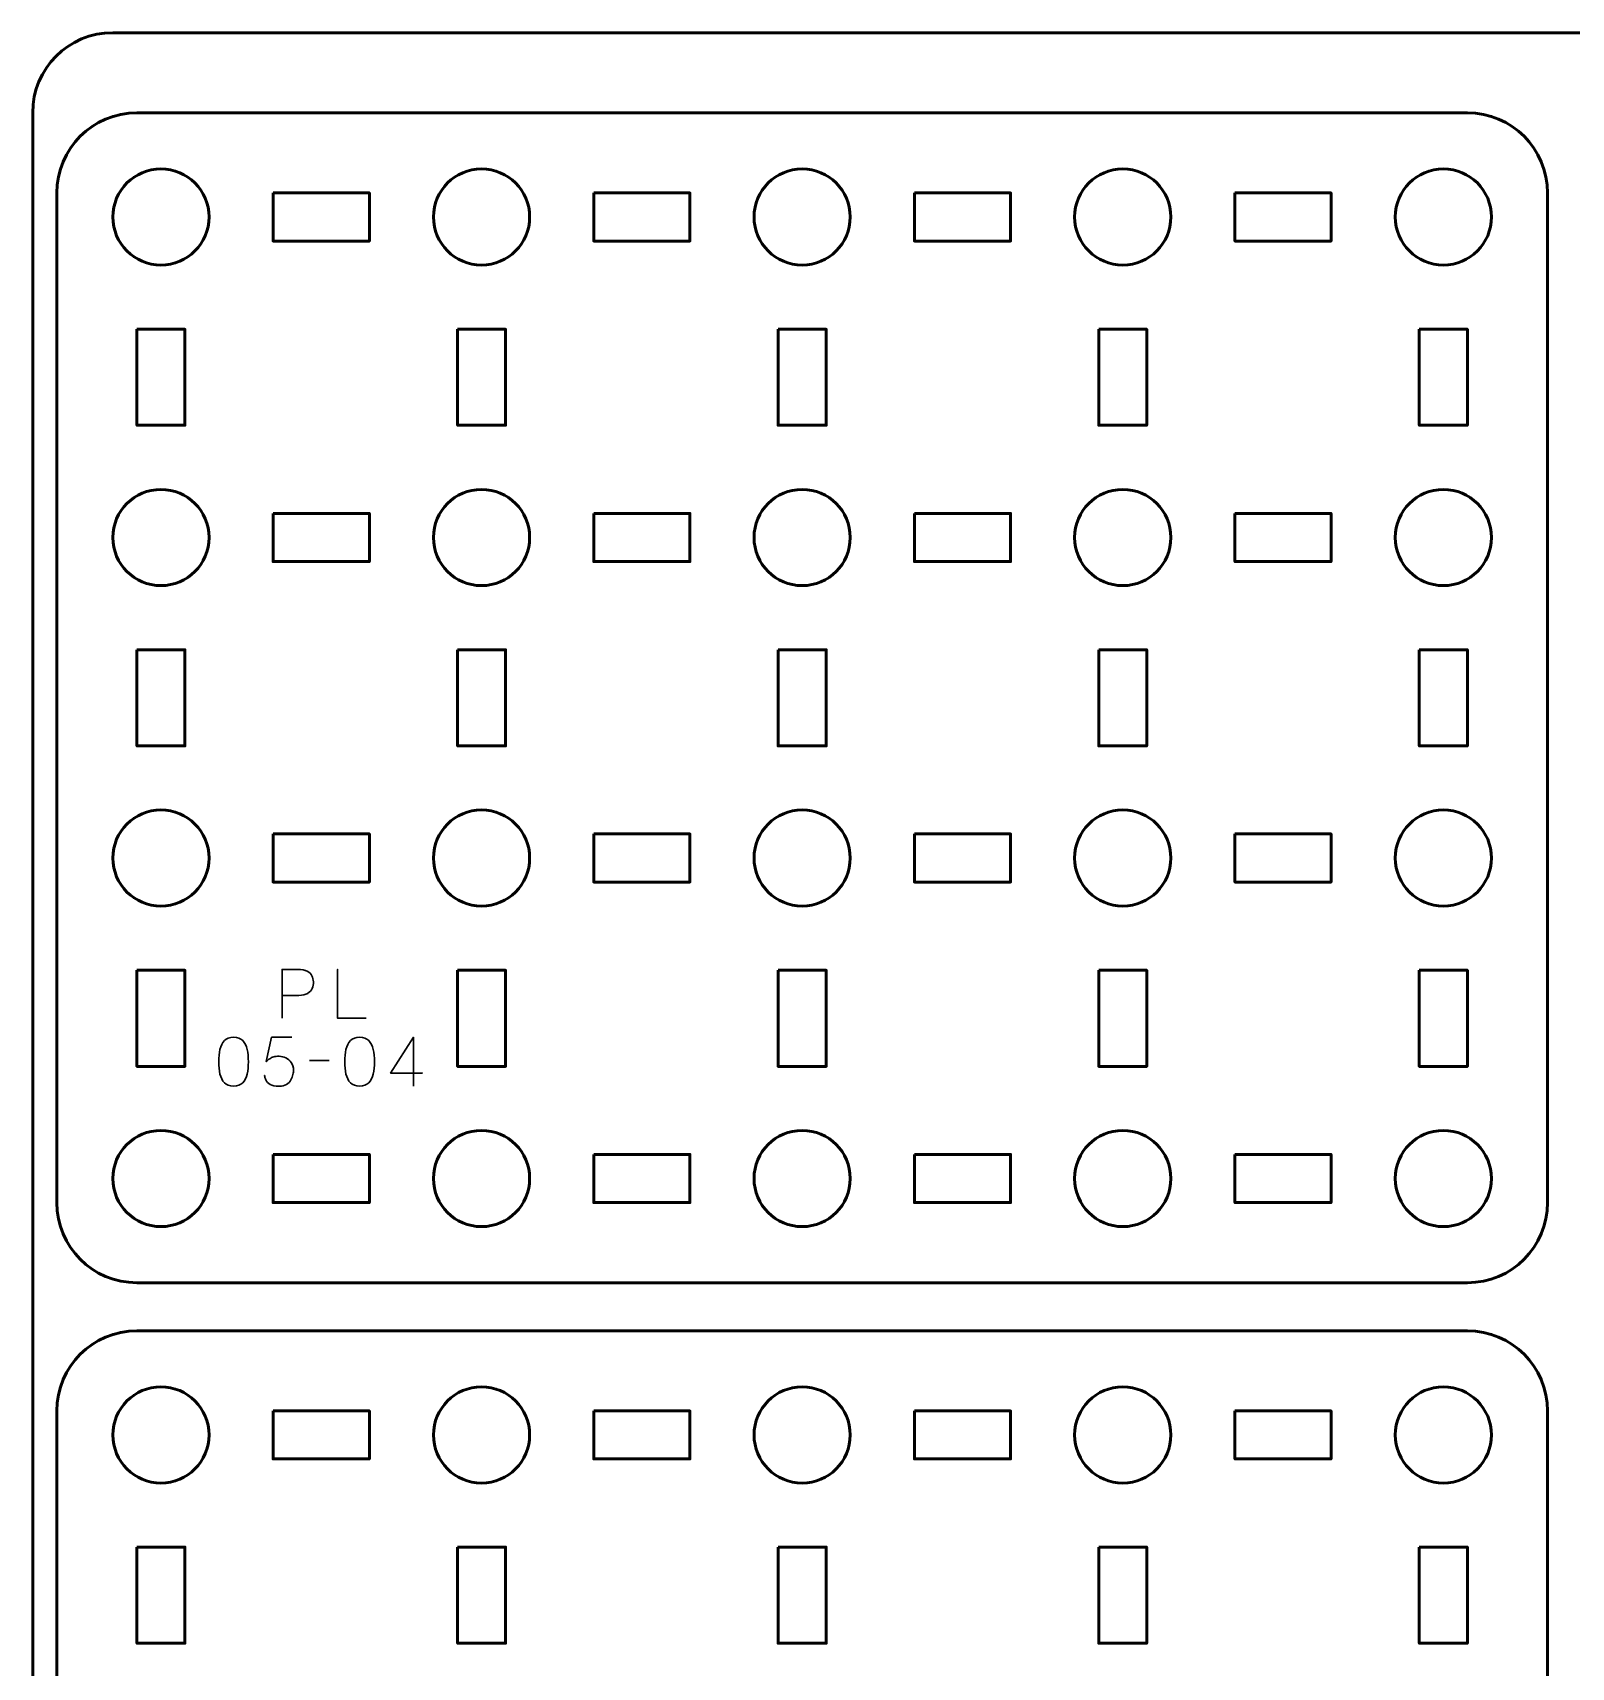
# Model space of a CAD drawing. Header units: centimetres. Extents: x -17.9 to -3.1, y -25.3 to -4.3.
# Drawn here: x -17.9 to -8.3, y -14.55 to -4.35 of the extents above; entities that cross this region are included whole.
import ezdxf

# ---------------------------------------------------------------- set-up
doc = ezdxf.new("R2010")
doc.units = ezdxf.units.CM
doc.header["$MEASUREMENT"] = 0
doc.layers.add('Layer 1', color=7, linetype='Continuous')

msp = doc.modelspace()

# ---------------------------------------------------------------- linework, layer by layer
at = {"layer": 'Layer 1', "color": 22, "lineweight": 53}
msp.add_open_spline([(-17.90003, -24.8499), (-17.90003, -24.8499), (-17.90003, -4.84994), (-17.90003, -4.84994), (-17.90003, -4.84994), (-17.90003, -4.57297), (-17.67694, -4.34998), (-17.39994, -4.34998), (-17.39994, -4.34998), (-17.39994, -4.34998), (-3.60007, -4.34998), (-3.60007, -4.34998), (-3.60007, -4.34998), (-3.32293, -4.34998), (-3.09997, -4.57297), (-3.09997, -4.84994), (-3.09997, -4.84994), (-3.09997, -4.84994), (-3.09997, -24.8499), (-3.09997, -24.8499), (-3.09997, -24.8499), (-3.09997, -25.1269), (-3.32293, -25.34999), (-3.60007, -25.34999), (-3.60007, -25.34999), (-3.60007, -25.34999), (-17.39994, -25.34999), (-17.39994, -25.34999), (-17.39994, -25.34999), (-17.67694, -25.34999), (-17.90003, -25.1269), (-17.90003, -24.8499)], degree=3, knots=[0, 0, 0, 0, 0.125, 0.125, 0.125, 0.125, 0.25, 0.25, 0.25, 0.25, 0.375, 0.375, 0.375, 0.375, 0.5, 0.5, 0.5, 0.5, 0.625, 0.625, 0.625, 0.625, 0.75, 0.75, 0.75, 0.75, 0.875, 0.875, 0.875, 0.875, 1, 1, 1, 1], dxfattribs=at)
at = {"layer": 'Layer 1', "color": 2, "lineweight": 53}
for points in [[(-17.24997, -4.85), (-17.24997, -4.85), (-8.95007, -4.85), (-8.95007, -4.85), (-8.95007, -4.85), (-8.67307, -4.85), (-8.44997, -5.07309), (-8.44997, -5.35009), (-8.44997, -5.35009), (-8.44997, -5.35009), (-8.44997, -11.65006), (-8.44997, -11.65006), (-8.44997, -11.65006), (-8.44997, -11.92703), (-8.67307, -12.15002), (-8.95007, -12.15002), (-8.95007, -12.15002), (-8.95007, -12.15002), (-17.24997, -12.15002), (-17.24997, -12.15002), (-17.24997, -12.15002), (-17.52697, -12.15002), (-17.75007, -11.92703), (-17.75007, -11.65006), (-17.75007, -11.65006), (-17.75007, -11.65006), (-17.75007, -5.35009), (-17.75007, -5.35009), (-17.75007, -5.35009), (-17.75007, -5.07309), (-17.52697, -4.85), (-17.24997, -4.85)], [(-17.24997, -12.44997), (-17.24997, -12.44997), (-8.95007, -12.44997), (-8.95007, -12.44997), (-8.95007, -12.44997), (-8.67307, -12.44997), (-8.44997, -12.67306), (-8.44997, -12.95006), (-8.44997, -12.95006), (-8.44997, -12.95006), (-8.44997, -17.24992), (-8.44997, -17.24992), (-8.44997, -17.24992), (-8.44997, -17.52706), (-8.67307, -17.75002), (-8.95007, -17.75002), (-8.95007, -17.75002), (-8.95007, -17.75002), (-17.24997, -17.75002), (-17.24997, -17.75002), (-17.24997, -17.75002), (-17.52697, -17.75002), (-17.75007, -17.52706), (-17.75007, -17.24992), (-17.75007, -17.24992), (-17.75007, -17.24992), (-17.75007, -12.95006), (-17.75007, -12.95006), (-17.75007, -12.95006), (-17.75007, -12.67306), (-17.52697, -12.44997), (-17.24997, -12.44997)]]:
    msp.add_open_spline(points, degree=3, knots=[0, 0, 0, 0, 0.125, 0.125, 0.125, 0.125, 0.25, 0.25, 0.25, 0.25, 0.375, 0.375, 0.375, 0.375, 0.5, 0.5, 0.5, 0.5, 0.625, 0.625, 0.625, 0.625, 0.75, 0.75, 0.75, 0.75, 0.875, 0.875, 0.875, 0.875, 1, 1, 1, 1], dxfattribs=at)
at = {"layer": 'Layer 1', "lineweight": 53}
for points in [[(-16.80004, -5.50003), (-16.80004, -5.6658), (-16.93427, -5.80003), (-17.10004, -5.80003), (-17.10004, -5.80003), (-17.2657, -5.80003), (-17.40004, -5.6658), (-17.40004, -5.50003), (-17.40004, -5.50003), (-17.40004, -5.33436), (-17.2657, -5.20002), (-17.10004, -5.20002), (-17.10004, -5.20002), (-16.93427, -5.20002), (-16.80004, -5.33436), (-16.80004, -5.50003)], [(-14.79996, -5.50003), (-14.79996, -5.6658), (-14.93434, -5.80003), (-15.09997, -5.80003), (-15.09997, -5.80003), (-15.26574, -5.80003), (-15.39997, -5.6658), (-15.39997, -5.50003), (-15.39997, -5.50003), (-15.39997, -5.33436), (-15.26574, -5.20002), (-15.09997, -5.20002), (-15.09997, -5.20002), (-14.93434, -5.20002), (-14.79996, -5.33436), (-14.79996, -5.50003)], [(-12.80004, -5.50003), (-12.80004, -5.6658), (-12.93438, -5.80003), (-13.10004, -5.80003), (-13.10004, -5.80003), (-13.26567, -5.80003), (-13.40005, -5.6658), (-13.40005, -5.50003), (-13.40005, -5.50003), (-13.40005, -5.33436), (-13.26567, -5.20002), (-13.10004, -5.20002), (-13.10004, -5.20002), (-12.93438, -5.20002), (-12.80004, -5.33436), (-12.80004, -5.50003)], [(-10.80007, -5.50003), (-10.80007, -5.6658), (-10.93431, -5.80003), (-11.10008, -5.80003), (-11.10008, -5.80003), (-11.26574, -5.80003), (-11.40008, -5.6658), (-11.40008, -5.50003), (-11.40008, -5.50003), (-11.40008, -5.33436), (-11.26574, -5.20002), (-11.10008, -5.20002), (-11.10008, -5.20002), (-10.93431, -5.20002), (-10.80007, -5.33436), (-10.80007, -5.50003)], [(-8.8, -5.50003), (-8.8, -5.6658), (-8.93437, -5.80003), (-9.1, -5.80003), (-9.1, -5.80003), (-9.26577, -5.80003), (-9.4, -5.6658), (-9.4, -5.50003), (-9.4, -5.50003), (-9.4, -5.33436), (-9.26577, -5.20002), (-9.1, -5.20002), (-9.1, -5.20002), (-8.93437, -5.20002), (-8.8, -5.33436), (-8.8, -5.50003)], [(-16.40002, -5.35009), (-16.40002, -5.35009), (-15.80002, -5.35009), (-15.80002, -5.35009), (-15.80002, -5.35009), (-15.80002, -5.35009), (-15.80002, -5.6501), (-15.80002, -5.6501), (-15.80002, -5.6501), (-15.80002, -5.6501), (-16.40002, -5.6501), (-16.40002, -5.6501), (-16.40002, -5.6501), (-16.40002, -5.6501), (-16.40002, -5.35009), (-16.40002, -5.35009)], [(-14.40006, -5.35009), (-14.40006, -5.35009), (-13.80006, -5.35009), (-13.80006, -5.35009), (-13.80006, -5.35009), (-13.80006, -5.35009), (-13.80006, -5.6501), (-13.80006, -5.6501), (-13.80006, -5.6501), (-13.80006, -5.6501), (-14.40006, -5.6501), (-14.40006, -5.6501), (-14.40006, -5.6501), (-14.40006, -5.6501), (-14.40006, -5.35009), (-14.40006, -5.35009)], [(-12.39999, -5.35009), (-12.39999, -5.35009), (-11.79999, -5.35009), (-11.79999, -5.35009), (-11.79999, -5.35009), (-11.79999, -5.35009), (-11.79999, -5.6501), (-11.79999, -5.6501), (-11.79999, -5.6501), (-11.79999, -5.6501), (-12.39999, -5.6501), (-12.39999, -5.6501), (-12.39999, -5.6501), (-12.39999, -5.6501), (-12.39999, -5.35009), (-12.39999, -5.35009)], [(-10.40002, -5.35009), (-10.40002, -5.35009), (-9.80002, -5.35009), (-9.80002, -5.35009), (-9.80002, -5.35009), (-9.80002, -5.35009), (-9.80002, -5.6501), (-9.80002, -5.6501), (-9.80002, -5.6501), (-9.80002, -5.6501), (-10.40002, -5.6501), (-10.40002, -5.6501), (-10.40002, -5.6501), (-10.40002, -5.6501), (-10.40002, -5.35009), (-10.40002, -5.35009)], [(-17.24997, -6.20004), (-17.24997, -6.20004), (-16.94997, -6.20004), (-16.94997, -6.20004), (-16.94997, -6.20004), (-16.94997, -6.20004), (-16.94997, -6.80005), (-16.94997, -6.80005), (-16.94997, -6.80005), (-16.94997, -6.80005), (-17.24997, -6.80005), (-17.24997, -6.80005), (-17.24997, -6.80005), (-17.24997, -6.80005), (-17.24997, -6.20004), (-17.24997, -6.20004)], [(-15.25004, -6.20004), (-15.25004, -6.20004), (-14.95004, -6.20004), (-14.95004, -6.20004), (-14.95004, -6.20004), (-14.95004, -6.20004), (-14.95004, -6.80005), (-14.95004, -6.80005), (-14.95004, -6.80005), (-14.95004, -6.80005), (-15.25004, -6.80005), (-15.25004, -6.80005), (-15.25004, -6.80005), (-15.25004, -6.80005), (-15.25004, -6.20004), (-15.25004, -6.20004)], [(-13.25012, -6.20004), (-13.25012, -6.20004), (-12.95011, -6.20004), (-12.95011, -6.20004), (-12.95011, -6.20004), (-12.95011, -6.20004), (-12.95011, -6.80005), (-12.95011, -6.80005), (-12.95011, -6.80005), (-12.95011, -6.80005), (-13.25012, -6.80005), (-13.25012, -6.80005), (-13.25012, -6.80005), (-13.25012, -6.80005), (-13.25012, -6.20004), (-13.25012, -6.20004)], [(-11.25001, -6.20004), (-11.25001, -6.20004), (-10.95, -6.20004), (-10.95, -6.20004), (-10.95, -6.20004), (-10.95, -6.20004), (-10.95, -6.80005), (-10.95, -6.80005), (-10.95, -6.80005), (-10.95, -6.80005), (-11.25001, -6.80005), (-11.25001, -6.80005), (-11.25001, -6.80005), (-11.25001, -6.80005), (-11.25001, -6.20004), (-11.25001, -6.20004)], [(-9.25007, -6.20004), (-9.25007, -6.20004), (-8.95007, -6.20004), (-8.95007, -6.20004), (-8.95007, -6.20004), (-8.95007, -6.20004), (-8.95007, -6.80005), (-8.95007, -6.80005), (-8.95007, -6.80005), (-8.95007, -6.80005), (-9.25007, -6.80005), (-9.25007, -6.80005), (-9.25007, -6.80005), (-9.25007, -6.80005), (-9.25007, -6.20004), (-9.25007, -6.20004)], [(-16.80004, -7.5001), (-16.80004, -7.66573), (-16.93427, -7.8001), (-17.10004, -7.8001), (-17.10004, -7.8001), (-17.2657, -7.8001), (-17.40004, -7.66573), (-17.40004, -7.5001), (-17.40004, -7.5001), (-17.40004, -7.33433), (-17.2657, -7.2001), (-17.10004, -7.2001), (-17.10004, -7.2001), (-16.93427, -7.2001), (-16.80004, -7.33433), (-16.80004, -7.5001)], [(-14.79996, -7.5001), (-14.79996, -7.66573), (-14.93434, -7.8001), (-15.09997, -7.8001), (-15.09997, -7.8001), (-15.26574, -7.8001), (-15.39997, -7.66573), (-15.39997, -7.5001), (-15.39997, -7.5001), (-15.39997, -7.33433), (-15.26574, -7.2001), (-15.09997, -7.2001), (-15.09997, -7.2001), (-14.93434, -7.2001), (-14.79996, -7.33433), (-14.79996, -7.5001)], [(-12.80004, -7.5001), (-12.80004, -7.66573), (-12.93438, -7.8001), (-13.10004, -7.8001), (-13.10004, -7.8001), (-13.26567, -7.8001), (-13.40005, -7.66573), (-13.40005, -7.5001), (-13.40005, -7.5001), (-13.40005, -7.33433), (-13.26567, -7.2001), (-13.10004, -7.2001), (-13.10004, -7.2001), (-12.93438, -7.2001), (-12.80004, -7.33433), (-12.80004, -7.5001)], [(-10.80007, -7.5001), (-10.80007, -7.66573), (-10.93431, -7.8001), (-11.10008, -7.8001), (-11.10008, -7.8001), (-11.26574, -7.8001), (-11.40008, -7.66573), (-11.40008, -7.5001), (-11.40008, -7.5001), (-11.40008, -7.33433), (-11.26574, -7.2001), (-11.10008, -7.2001), (-11.10008, -7.2001), (-10.93431, -7.2001), (-10.80007, -7.33433), (-10.80007, -7.5001)], [(-8.8, -7.5001), (-8.8, -7.66573), (-8.93437, -7.8001), (-9.1, -7.8001), (-9.1, -7.8001), (-9.26577, -7.8001), (-9.4, -7.66573), (-9.4, -7.5001), (-9.4, -7.5001), (-9.4, -7.33433), (-9.26577, -7.2001), (-9.1, -7.2001), (-9.1, -7.2001), (-8.93437, -7.2001), (-8.8, -7.33433), (-8.8, -7.5001)], [(-16.40002, -7.35003), (-16.40002, -7.35003), (-15.80002, -7.35003), (-15.80002, -7.35003), (-15.80002, -7.35003), (-15.80002, -7.35003), (-15.80002, -7.65003), (-15.80002, -7.65003), (-15.80002, -7.65003), (-15.80002, -7.65003), (-16.40002, -7.65003), (-16.40002, -7.65003), (-16.40002, -7.65003), (-16.40002, -7.65003), (-16.40002, -7.35003), (-16.40002, -7.35003)], [(-14.40006, -7.35003), (-14.40006, -7.35003), (-13.80006, -7.35003), (-13.80006, -7.35003), (-13.80006, -7.35003), (-13.80006, -7.35003), (-13.80006, -7.65003), (-13.80006, -7.65003), (-13.80006, -7.65003), (-13.80006, -7.65003), (-14.40006, -7.65003), (-14.40006, -7.65003), (-14.40006, -7.65003), (-14.40006, -7.65003), (-14.40006, -7.35003), (-14.40006, -7.35003)], [(-12.39999, -7.35003), (-12.39999, -7.35003), (-11.79999, -7.35003), (-11.79999, -7.35003), (-11.79999, -7.35003), (-11.79999, -7.35003), (-11.79999, -7.65003), (-11.79999, -7.65003), (-11.79999, -7.65003), (-11.79999, -7.65003), (-12.39999, -7.65003), (-12.39999, -7.65003), (-12.39999, -7.65003), (-12.39999, -7.65003), (-12.39999, -7.35003), (-12.39999, -7.35003)], [(-10.40002, -7.35003), (-10.40002, -7.35003), (-9.80002, -7.35003), (-9.80002, -7.35003), (-9.80002, -7.35003), (-9.80002, -7.35003), (-9.80002, -7.65003), (-9.80002, -7.65003), (-9.80002, -7.65003), (-9.80002, -7.65003), (-10.40002, -7.65003), (-10.40002, -7.65003), (-10.40002, -7.65003), (-10.40002, -7.65003), (-10.40002, -7.35003), (-10.40002, -7.35003)], [(-17.24997, -8.20001), (-17.24997, -8.20001), (-16.94997, -8.20001), (-16.94997, -8.20001), (-16.94997, -8.20001), (-16.94997, -8.20001), (-16.94997, -8.8), (-16.94997, -8.8), (-16.94997, -8.8), (-16.94997, -8.8), (-17.24997, -8.8), (-17.24997, -8.8), (-17.24997, -8.8), (-17.24997, -8.8), (-17.24997, -8.20001), (-17.24997, -8.20001)], [(-15.25004, -8.20001), (-15.25004, -8.20001), (-14.95004, -8.20001), (-14.95004, -8.20001), (-14.95004, -8.20001), (-14.95004, -8.20001), (-14.95004, -8.8), (-14.95004, -8.8), (-14.95004, -8.8), (-14.95004, -8.8), (-15.25004, -8.8), (-15.25004, -8.8), (-15.25004, -8.8), (-15.25004, -8.8), (-15.25004, -8.20001), (-15.25004, -8.20001)], [(-13.25012, -8.20001), (-13.25012, -8.20001), (-12.95011, -8.20001), (-12.95011, -8.20001), (-12.95011, -8.20001), (-12.95011, -8.20001), (-12.95011, -8.8), (-12.95011, -8.8), (-12.95011, -8.8), (-12.95011, -8.8), (-13.25012, -8.8), (-13.25012, -8.8), (-13.25012, -8.8), (-13.25012, -8.8), (-13.25012, -8.20001), (-13.25012, -8.20001)], [(-11.25001, -8.20001), (-11.25001, -8.20001), (-10.95, -8.20001), (-10.95, -8.20001), (-10.95, -8.20001), (-10.95, -8.20001), (-10.95, -8.8), (-10.95, -8.8), (-10.95, -8.8), (-10.95, -8.8), (-11.25001, -8.8), (-11.25001, -8.8), (-11.25001, -8.8), (-11.25001, -8.8), (-11.25001, -8.20001), (-11.25001, -8.20001)], [(-9.25007, -8.20001), (-9.25007, -8.20001), (-8.95007, -8.20001), (-8.95007, -8.20001), (-8.95007, -8.20001), (-8.95007, -8.20001), (-8.95007, -8.8), (-8.95007, -8.8), (-8.95007, -8.8), (-8.95007, -8.8), (-9.25007, -8.8), (-9.25007, -8.8), (-9.25007, -8.8), (-9.25007, -8.8), (-9.25007, -8.20001), (-9.25007, -8.20001)], [(-16.80004, -9.50002), (-16.80004, -9.66569), (-16.93427, -9.80002), (-17.10004, -9.80002), (-17.10004, -9.80002), (-17.2657, -9.80002), (-17.40004, -9.66569), (-17.40004, -9.50002), (-17.40004, -9.50002), (-17.40004, -9.33439), (-17.2657, -9.20002), (-17.10004, -9.20002), (-17.10004, -9.20002), (-16.93427, -9.20002), (-16.80004, -9.33439), (-16.80004, -9.50002)], [(-14.79996, -9.50002), (-14.79996, -9.66569), (-14.93434, -9.80002), (-15.09997, -9.80002), (-15.09997, -9.80002), (-15.26574, -9.80002), (-15.39997, -9.66569), (-15.39997, -9.50002), (-15.39997, -9.50002), (-15.39997, -9.33439), (-15.26574, -9.20002), (-15.09997, -9.20002), (-15.09997, -9.20002), (-14.93434, -9.20002), (-14.79996, -9.33439), (-14.79996, -9.50002)], [(-12.80004, -9.50002), (-12.80004, -9.66569), (-12.93438, -9.80002), (-13.10004, -9.80002), (-13.10004, -9.80002), (-13.26567, -9.80002), (-13.40005, -9.66569), (-13.40005, -9.50002), (-13.40005, -9.50002), (-13.40005, -9.33439), (-13.26567, -9.20002), (-13.10004, -9.20002), (-13.10004, -9.20002), (-12.93438, -9.20002), (-12.80004, -9.33439), (-12.80004, -9.50002)], [(-10.80007, -9.50002), (-10.80007, -9.66569), (-10.93431, -9.80002), (-11.10008, -9.80002), (-11.10008, -9.80002), (-11.26574, -9.80002), (-11.40008, -9.66569), (-11.40008, -9.50002), (-11.40008, -9.50002), (-11.40008, -9.33439), (-11.26574, -9.20002), (-11.10008, -9.20002), (-11.10008, -9.20002), (-10.93431, -9.20002), (-10.80007, -9.33439), (-10.80007, -9.50002)], [(-8.8, -9.50002), (-8.8, -9.66569), (-8.93437, -9.80002), (-9.1, -9.80002), (-9.1, -9.80002), (-9.26577, -9.80002), (-9.4, -9.66569), (-9.4, -9.50002), (-9.4, -9.50002), (-9.4, -9.33439), (-9.26577, -9.20002), (-9.1, -9.20002), (-9.1, -9.20002), (-8.93437, -9.20002), (-8.8, -9.33439), (-8.8, -9.50002)], [(-16.40002, -9.34995), (-16.40002, -9.34995), (-15.80002, -9.34995), (-15.80002, -9.34995), (-15.80002, -9.34995), (-15.80002, -9.34995), (-15.80002, -9.64995), (-15.80002, -9.64995), (-15.80002, -9.64995), (-15.80002, -9.64995), (-16.40002, -9.64995), (-16.40002, -9.64995), (-16.40002, -9.64995), (-16.40002, -9.64995), (-16.40002, -9.34995), (-16.40002, -9.34995)], [(-14.40006, -9.34995), (-14.40006, -9.34995), (-13.80006, -9.34995), (-13.80006, -9.34995), (-13.80006, -9.34995), (-13.80006, -9.34995), (-13.80006, -9.64995), (-13.80006, -9.64995), (-13.80006, -9.64995), (-13.80006, -9.64995), (-14.40006, -9.64995), (-14.40006, -9.64995), (-14.40006, -9.64995), (-14.40006, -9.64995), (-14.40006, -9.34995), (-14.40006, -9.34995)], [(-12.39999, -9.34995), (-12.39999, -9.34995), (-11.79999, -9.34995), (-11.79999, -9.34995), (-11.79999, -9.34995), (-11.79999, -9.34995), (-11.79999, -9.64995), (-11.79999, -9.64995), (-11.79999, -9.64995), (-11.79999, -9.64995), (-12.39999, -9.64995), (-12.39999, -9.64995), (-12.39999, -9.64995), (-12.39999, -9.64995), (-12.39999, -9.34995), (-12.39999, -9.34995)], [(-10.40002, -9.34995), (-10.40002, -9.34995), (-9.80002, -9.34995), (-9.80002, -9.34995), (-9.80002, -9.34995), (-9.80002, -9.34995), (-9.80002, -9.64995), (-9.80002, -9.64995), (-9.80002, -9.64995), (-9.80002, -9.64995), (-10.40002, -9.64995), (-10.40002, -9.64995), (-10.40002, -9.64995), (-10.40002, -9.64995), (-10.40002, -9.34995), (-10.40002, -9.34995)], [(-17.24997, -10.20007), (-17.24997, -10.20007), (-16.94997, -10.20007), (-16.94997, -10.20007), (-16.94997, -10.20007), (-16.94997, -10.20007), (-16.94997, -10.80008), (-16.94997, -10.80008), (-16.94997, -10.80008), (-16.94997, -10.80008), (-17.24997, -10.80008), (-17.24997, -10.80008), (-17.24997, -10.80008), (-17.24997, -10.80008), (-17.24997, -10.20007), (-17.24997, -10.20007)], [(-15.25004, -10.20007), (-15.25004, -10.20007), (-14.95004, -10.20007), (-14.95004, -10.20007), (-14.95004, -10.20007), (-14.95004, -10.20007), (-14.95004, -10.80008), (-14.95004, -10.80008), (-14.95004, -10.80008), (-14.95004, -10.80008), (-15.25004, -10.80008), (-15.25004, -10.80008), (-15.25004, -10.80008), (-15.25004, -10.80008), (-15.25004, -10.20007), (-15.25004, -10.20007)], [(-13.25012, -10.20007), (-13.25012, -10.20007), (-12.95011, -10.20007), (-12.95011, -10.20007), (-12.95011, -10.20007), (-12.95011, -10.20007), (-12.95011, -10.80008), (-12.95011, -10.80008), (-12.95011, -10.80008), (-12.95011, -10.80008), (-13.25012, -10.80008), (-13.25012, -10.80008), (-13.25012, -10.80008), (-13.25012, -10.80008), (-13.25012, -10.20007), (-13.25012, -10.20007)], [(-11.25001, -10.20007), (-11.25001, -10.20007), (-10.95, -10.20007), (-10.95, -10.20007), (-10.95, -10.20007), (-10.95, -10.20007), (-10.95, -10.80008), (-10.95, -10.80008), (-10.95, -10.80008), (-10.95, -10.80008), (-11.25001, -10.80008), (-11.25001, -10.80008), (-11.25001, -10.80008), (-11.25001, -10.80008), (-11.25001, -10.20007), (-11.25001, -10.20007)], [(-9.25007, -10.20007), (-9.25007, -10.20007), (-8.95007, -10.20007), (-8.95007, -10.20007), (-8.95007, -10.20007), (-8.95007, -10.20007), (-8.95007, -10.80008), (-8.95007, -10.80008), (-8.95007, -10.80008), (-8.95007, -10.80008), (-9.25007, -10.80008), (-9.25007, -10.80008), (-9.25007, -10.80008), (-9.25007, -10.80008), (-9.25007, -10.20007), (-9.25007, -10.20007)], [(-16.80004, -11.49999), (-16.80004, -11.66576), (-16.93427, -11.79999), (-17.10004, -11.79999), (-17.10004, -11.79999), (-17.2657, -11.79999), (-17.40004, -11.66576), (-17.40004, -11.49999), (-17.40004, -11.49999), (-17.40004, -11.33432), (-17.2657, -11.19999), (-17.10004, -11.19999), (-17.10004, -11.19999), (-16.93427, -11.19999), (-16.80004, -11.33432), (-16.80004, -11.49999)], [(-14.79996, -11.49999), (-14.79996, -11.66576), (-14.93434, -11.79999), (-15.09997, -11.79999), (-15.09997, -11.79999), (-15.26574, -11.79999), (-15.39997, -11.66576), (-15.39997, -11.49999), (-15.39997, -11.49999), (-15.39997, -11.33432), (-15.26574, -11.19999), (-15.09997, -11.19999), (-15.09997, -11.19999), (-14.93434, -11.19999), (-14.79996, -11.33432), (-14.79996, -11.49999)], [(-12.80004, -11.49999), (-12.80004, -11.66576), (-12.93438, -11.79999), (-13.10004, -11.79999), (-13.10004, -11.79999), (-13.26567, -11.79999), (-13.40005, -11.66576), (-13.40005, -11.49999), (-13.40005, -11.49999), (-13.40005, -11.33432), (-13.26567, -11.19999), (-13.10004, -11.19999), (-13.10004, -11.19999), (-12.93438, -11.19999), (-12.80004, -11.33432), (-12.80004, -11.49999)], [(-10.80007, -11.49999), (-10.80007, -11.66576), (-10.93431, -11.79999), (-11.10008, -11.79999), (-11.10008, -11.79999), (-11.26574, -11.79999), (-11.40008, -11.66576), (-11.40008, -11.49999), (-11.40008, -11.49999), (-11.40008, -11.33432), (-11.26574, -11.19999), (-11.10008, -11.19999), (-11.10008, -11.19999), (-10.93431, -11.19999), (-10.80007, -11.33432), (-10.80007, -11.49999)], [(-8.8, -11.49999), (-8.8, -11.66576), (-8.93437, -11.79999), (-9.1, -11.79999), (-9.1, -11.79999), (-9.26577, -11.79999), (-9.4, -11.66576), (-9.4, -11.49999), (-9.4, -11.49999), (-9.4, -11.33432), (-9.26577, -11.19999), (-9.1, -11.19999), (-9.1, -11.19999), (-8.93437, -11.19999), (-8.8, -11.33432), (-8.8, -11.49999)], [(-16.40002, -11.35006), (-16.40002, -11.35006), (-15.80002, -11.35006), (-15.80002, -11.35006), (-15.80002, -11.35006), (-15.80002, -11.35006), (-15.80002, -11.65006), (-15.80002, -11.65006), (-15.80002, -11.65006), (-15.80002, -11.65006), (-16.40002, -11.65006), (-16.40002, -11.65006), (-16.40002, -11.65006), (-16.40002, -11.65006), (-16.40002, -11.35006), (-16.40002, -11.35006)], [(-14.40006, -11.35006), (-14.40006, -11.35006), (-13.80006, -11.35006), (-13.80006, -11.35006), (-13.80006, -11.35006), (-13.80006, -11.35006), (-13.80006, -11.65006), (-13.80006, -11.65006), (-13.80006, -11.65006), (-13.80006, -11.65006), (-14.40006, -11.65006), (-14.40006, -11.65006), (-14.40006, -11.65006), (-14.40006, -11.65006), (-14.40006, -11.35006), (-14.40006, -11.35006)], [(-12.39999, -11.35006), (-12.39999, -11.35006), (-11.79999, -11.35006), (-11.79999, -11.35006), (-11.79999, -11.35006), (-11.79999, -11.35006), (-11.79999, -11.65006), (-11.79999, -11.65006), (-11.79999, -11.65006), (-11.79999, -11.65006), (-12.39999, -11.65006), (-12.39999, -11.65006), (-12.39999, -11.65006), (-12.39999, -11.65006), (-12.39999, -11.35006), (-12.39999, -11.35006)], [(-10.40002, -11.35006), (-10.40002, -11.35006), (-9.80002, -11.35006), (-9.80002, -11.35006), (-9.80002, -11.35006), (-9.80002, -11.35006), (-9.80002, -11.65006), (-9.80002, -11.65006), (-9.80002, -11.65006), (-9.80002, -11.65006), (-10.40002, -11.65006), (-10.40002, -11.65006), (-10.40002, -11.65006), (-10.40002, -11.65006), (-10.40002, -11.35006), (-10.40002, -11.35006)], [(-16.80004, -13.1), (-16.80004, -13.26577), (-16.93427, -13.4), (-17.10004, -13.4), (-17.10004, -13.4), (-17.2657, -13.4), (-17.40004, -13.26577), (-17.40004, -13.1), (-17.40004, -13.1), (-17.40004, -12.93433), (-17.2657, -12.79999), (-17.10004, -12.79999), (-17.10004, -12.79999), (-16.93427, -12.79999), (-16.80004, -12.93433), (-16.80004, -13.1)], [(-14.79996, -13.1), (-14.79996, -13.26577), (-14.93434, -13.4), (-15.09997, -13.4), (-15.09997, -13.4), (-15.26574, -13.4), (-15.39997, -13.26577), (-15.39997, -13.1), (-15.39997, -13.1), (-15.39997, -12.93433), (-15.26574, -12.79999), (-15.09997, -12.79999), (-15.09997, -12.79999), (-14.93434, -12.79999), (-14.79996, -12.93433), (-14.79996, -13.1)], [(-12.80004, -13.1), (-12.80004, -13.26577), (-12.93438, -13.4), (-13.10003, -13.4), (-13.10003, -13.4), (-13.26566, -13.4), (-13.40004, -13.26577), (-13.40004, -13.1), (-13.40004, -13.1), (-13.40004, -12.93433), (-13.26566, -12.79999), (-13.10003, -12.79999), (-13.10003, -12.79999), (-12.93438, -12.79999), (-12.80004, -12.93433), (-12.80004, -13.1)], [(-10.80007, -13.1), (-10.80007, -13.26577), (-10.93431, -13.4), (-11.10008, -13.4), (-11.10008, -13.4), (-11.26574, -13.4), (-11.40008, -13.26577), (-11.40008, -13.1), (-11.40008, -13.1), (-11.40008, -12.93433), (-11.26574, -12.79999), (-11.10008, -12.79999), (-11.10008, -12.79999), (-10.93431, -12.79999), (-10.80007, -12.93433), (-10.80007, -13.1)], [(-8.8, -13.1), (-8.8, -13.26577), (-8.93437, -13.4), (-9.1, -13.4), (-9.1, -13.4), (-9.26577, -13.4), (-9.4, -13.26577), (-9.4, -13.1), (-9.4, -13.1), (-9.4, -12.93433), (-9.26577, -12.79999), (-9.1, -12.79999), (-9.1, -12.79999), (-8.93437, -12.79999), (-8.8, -12.93433), (-8.8, -13.1)], [(-16.40002, -12.95006), (-16.40002, -12.95006), (-15.80002, -12.95006), (-15.80002, -12.95006), (-15.80002, -12.95006), (-15.80002, -12.95006), (-15.80002, -13.25007), (-15.80002, -13.25007), (-15.80002, -13.25007), (-15.80002, -13.25007), (-16.40002, -13.25007), (-16.40002, -13.25007), (-16.40002, -13.25007), (-16.40002, -13.25007), (-16.40002, -12.95006), (-16.40002, -12.95006)], [(-14.40006, -12.95006), (-14.40006, -12.95006), (-13.80005, -12.95006), (-13.80005, -12.95006), (-13.80005, -12.95006), (-13.80005, -12.95006), (-13.80005, -13.25007), (-13.80005, -13.25007), (-13.80005, -13.25007), (-13.80005, -13.25007), (-14.40006, -13.25007), (-14.40006, -13.25007), (-14.40006, -13.25007), (-14.40006, -13.25007), (-14.40006, -12.95006), (-14.40006, -12.95006)], [(-12.39999, -12.95006), (-12.39999, -12.95006), (-11.79999, -12.95006), (-11.79999, -12.95006), (-11.79999, -12.95006), (-11.79999, -12.95006), (-11.79999, -13.25007), (-11.79999, -13.25007), (-11.79999, -13.25007), (-11.79999, -13.25007), (-12.39999, -13.25007), (-12.39999, -13.25007), (-12.39999, -13.25007), (-12.39999, -13.25007), (-12.39999, -12.95006), (-12.39999, -12.95006)], [(-10.40002, -12.95006), (-10.40002, -12.95006), (-9.80002, -12.95006), (-9.80002, -12.95006), (-9.80002, -12.95006), (-9.80002, -12.95006), (-9.80002, -13.25007), (-9.80002, -13.25007), (-9.80002, -13.25007), (-9.80002, -13.25007), (-10.40002, -13.25007), (-10.40002, -13.25007), (-10.40002, -13.25007), (-10.40002, -13.25007), (-10.40002, -12.95006), (-10.40002, -12.95006)], [(-17.24997, -13.80001), (-17.24997, -13.80001), (-16.94997, -13.80001), (-16.94997, -13.80001), (-16.94997, -13.80001), (-16.94997, -13.80001), (-16.94997, -14.40002), (-16.94997, -14.40002), (-16.94997, -14.40002), (-16.94997, -14.40002), (-17.24997, -14.40002), (-17.24997, -14.40002), (-17.24997, -14.40002), (-17.24997, -14.40002), (-17.24997, -13.80001), (-17.24997, -13.80001)], [(-15.25004, -13.80001), (-15.25004, -13.80001), (-14.95004, -13.80001), (-14.95004, -13.80001), (-14.95004, -13.80001), (-14.95004, -13.80001), (-14.95004, -14.40002), (-14.95004, -14.40002), (-14.95004, -14.40002), (-14.95004, -14.40002), (-15.25004, -14.40002), (-15.25004, -14.40002), (-15.25004, -14.40002), (-15.25004, -14.40002), (-15.25004, -13.80001), (-15.25004, -13.80001)], [(-13.25011, -13.80001), (-13.25011, -13.80001), (-12.95011, -13.80001), (-12.95011, -13.80001), (-12.95011, -13.80001), (-12.95011, -13.80001), (-12.95011, -14.40002), (-12.95011, -14.40002), (-12.95011, -14.40002), (-12.95011, -14.40002), (-13.25011, -14.40002), (-13.25011, -14.40002), (-13.25011, -14.40002), (-13.25011, -14.40002), (-13.25011, -13.80001), (-13.25011, -13.80001)], [(-11.25001, -13.80001), (-11.25001, -13.80001), (-10.95, -13.80001), (-10.95, -13.80001), (-10.95, -13.80001), (-10.95, -13.80001), (-10.95, -14.40002), (-10.95, -14.40002), (-10.95, -14.40002), (-10.95, -14.40002), (-11.25001, -14.40002), (-11.25001, -14.40002), (-11.25001, -14.40002), (-11.25001, -14.40002), (-11.25001, -13.80001), (-11.25001, -13.80001)], [(-9.25007, -13.80001), (-9.25007, -13.80001), (-8.95007, -13.80001), (-8.95007, -13.80001), (-8.95007, -13.80001), (-8.95007, -13.80001), (-8.95007, -14.40002), (-8.95007, -14.40002), (-8.95007, -14.40002), (-8.95007, -14.40002), (-9.25007, -14.40002), (-9.25007, -14.40002), (-9.25007, -14.40002), (-9.25007, -14.40002), (-9.25007, -13.80001), (-9.25007, -13.80001)]]:
    msp.add_open_spline(points, degree=3, knots=[0, 0, 0, 0, 0.25, 0.25, 0.25, 0.25, 0.5, 0.5, 0.5, 0.5, 0.75, 0.75, 0.75, 0.75, 1, 1, 1, 1], dxfattribs=at)
at = {"layer": 'Layer 1', "color": 40, "lineweight": 30}
for points, knots in [([(-16.3446, -10.50008), (-16.3446, -10.50008), (-16.3446, -10.19485), (-16.3446, -10.19485), (-16.3446, -10.19485), (-16.3446, -10.19485), (-16.24731, -10.19485), (-16.24731, -10.19485), (-16.24731, -10.19485), (-16.22169, -10.19513), (-16.20169, -10.19884), (-16.18751, -10.206), (-16.18751, -10.206), (-16.17361, -10.2133), (-16.1638, -10.22283), (-16.15816, -10.23468), (-16.15816, -10.23468), (-16.15266, -10.24653), (-16.14962, -10.25934), (-16.14906, -10.2731), (-16.14906, -10.2731), (-16.14839, -10.28717), (-16.15071, -10.30054), (-16.15622, -10.31321), (-16.15622, -10.31321), (-16.16176, -10.32591), (-16.17125, -10.33635), (-16.18448, -10.3445), (-16.18448, -10.3445), (-16.19799, -10.35261), (-16.21619, -10.35678), (-16.23933, -10.35702), (-16.23933, -10.35702), (-16.23933, -10.35702), (-16.3446, -10.35702), (-16.3446, -10.35702), (-16.3446, -10.35702), (-16.3446, -10.35702), (-16.23933, -10.35702), (-16.23933, -10.35702), (-16.23933, -10.35702), (-16.21658, -10.35678), (-16.19855, -10.35261), (-16.18504, -10.3445), (-16.18504, -10.3445), (-16.17167, -10.33635), (-16.16215, -10.32591), (-16.1565, -10.31321), (-16.1565, -10.31321), (-16.151, -10.30054), (-16.14853, -10.28717), (-16.14906, -10.2731), (-16.14906, -10.2731), (-16.14962, -10.25934), (-16.15266, -10.24653), (-16.1583, -10.23468), (-16.1583, -10.23468), (-16.16409, -10.22283), (-16.174, -10.2133), (-16.18793, -10.206), (-16.18793, -10.206), (-16.20211, -10.19884), (-16.22198, -10.19513), (-16.24731, -10.19485), (-16.24731, -10.19485), (-16.24731, -10.19485), (-16.3446, -10.19485), (-16.3446, -10.19485), (-16.3446, -10.19485), (-16.3446, -10.19485), (-16.3446, -10.50008), (-16.3446, -10.50008)], [0, 0, 0, 0, 0.05555556, 0.05555556, 0.05555556, 0.05555556, 0.11111111, 0.11111111, 0.11111111, 0.11111111, 0.16666667, 0.16666667, 0.16666667, 0.16666667, 0.22222222, 0.22222222, 0.22222222, 0.22222222, 0.27777778, 0.27777778, 0.27777778, 0.27777778, 0.33333333, 0.33333333, 0.33333333, 0.33333333, 0.38888889, 0.38888889, 0.38888889, 0.38888889, 0.44444444, 0.44444444, 0.44444444, 0.44444444, 0.5, 0.5, 0.5, 0.5, 0.55555556, 0.55555556, 0.55555556, 0.55555556, 0.61111111, 0.61111111, 0.61111111, 0.61111111, 0.66666667, 0.66666667, 0.66666667, 0.66666667, 0.72222222, 0.72222222, 0.72222222, 0.72222222, 0.77777778, 0.77777778, 0.77777778, 0.77777778, 0.83333333, 0.83333333, 0.83333333, 0.83333333, 0.88888889, 0.88888889, 0.88888889, 0.88888889, 0.94444444, 0.94444444, 0.94444444, 0.94444444, 1, 1, 1, 1]), ([(-15.81999, -10.50008), (-15.81999, -10.50008), (-15.99817, -10.50008), (-15.99817, -10.50008), (-15.99817, -10.50008), (-15.99817, -10.50008), (-15.99817, -10.19485), (-15.99817, -10.19485), (-15.99817, -10.19485), (-15.99817, -10.19485), (-15.99817, -10.50008), (-15.99817, -10.50008), (-15.99817, -10.50008), (-15.99817, -10.50008), (-15.81999, -10.50008), (-15.81999, -10.50008)], [0, 0, 0, 0, 0.25, 0.25, 0.25, 0.25, 0.5, 0.5, 0.5, 0.5, 0.75, 0.75, 0.75, 0.75, 1, 1, 1, 1]), ([(-16.64707, -10.92341), (-16.62256, -10.92313), (-16.60354, -10.91625), (-16.59003, -10.90274), (-16.59003, -10.90274), (-16.57666, -10.88922), (-16.56731, -10.87106), (-16.56205, -10.84802), (-16.56205, -10.84802), (-16.55697, -10.82516), (-16.55447, -10.79951), (-16.55475, -10.77101), (-16.55475, -10.77101), (-16.55447, -10.74289), (-16.55697, -10.71725), (-16.56205, -10.69424), (-16.56205, -10.69424), (-16.56731, -10.67149), (-16.57666, -10.65332), (-16.59003, -10.63953), (-16.59003, -10.63953), (-16.60354, -10.62602), (-16.62256, -10.619), (-16.64707, -10.61857), (-16.64707, -10.61857), (-16.67177, -10.619), (-16.69078, -10.62602), (-16.70415, -10.63953), (-16.70415, -10.63953), (-16.71763, -10.65332), (-16.72687, -10.67149), (-16.73199, -10.69424), (-16.73199, -10.69424), (-16.73721, -10.71725), (-16.73968, -10.74289), (-16.73929, -10.77101), (-16.73929, -10.77101), (-16.73968, -10.79951), (-16.73721, -10.82516), (-16.73199, -10.84802), (-16.73199, -10.84802), (-16.72687, -10.87106), (-16.71763, -10.88922), (-16.70415, -10.90274), (-16.70415, -10.90274), (-16.69078, -10.91625), (-16.67177, -10.92313), (-16.64707, -10.92341)], [0, 0, 0, 0, 0.08333333, 0.08333333, 0.08333333, 0.08333333, 0.16666667, 0.16666667, 0.16666667, 0.16666667, 0.25, 0.25, 0.25, 0.25, 0.33333333, 0.33333333, 0.33333333, 0.33333333, 0.41666667, 0.41666667, 0.41666667, 0.41666667, 0.5, 0.5, 0.5, 0.5, 0.58333333, 0.58333333, 0.58333333, 0.58333333, 0.66666667, 0.66666667, 0.66666667, 0.66666667, 0.75, 0.75, 0.75, 0.75, 0.83333333, 0.83333333, 0.83333333, 0.83333333, 0.91666667, 0.91666667, 0.91666667, 0.91666667, 1, 1, 1, 1]), ([(-16.64707, -10.92341), (-16.62256, -10.92313), (-16.60354, -10.91625), (-16.59003, -10.90274), (-16.59003, -10.90274), (-16.57666, -10.88922), (-16.56731, -10.87106), (-16.56205, -10.84802), (-16.56205, -10.84802), (-16.55697, -10.82516), (-16.55447, -10.79951), (-16.55475, -10.77101), (-16.55475, -10.77101), (-16.55447, -10.74289), (-16.55697, -10.71725), (-16.56205, -10.69424), (-16.56205, -10.69424), (-16.56731, -10.67149), (-16.57666, -10.65332), (-16.59003, -10.63953), (-16.59003, -10.63953), (-16.60354, -10.62602), (-16.62256, -10.619), (-16.64707, -10.61857), (-16.64707, -10.61857), (-16.67177, -10.619), (-16.69078, -10.62602), (-16.70415, -10.63953), (-16.70415, -10.63953), (-16.71763, -10.65332), (-16.72687, -10.67149), (-16.73199, -10.69424), (-16.73199, -10.69424), (-16.73721, -10.71725), (-16.73968, -10.74289), (-16.73929, -10.77101), (-16.73929, -10.77101), (-16.73968, -10.79951), (-16.73721, -10.82516), (-16.73199, -10.84802), (-16.73199, -10.84802), (-16.72687, -10.87106), (-16.71763, -10.88922), (-16.70415, -10.90274), (-16.70415, -10.90274), (-16.69078, -10.91625), (-16.67177, -10.92313), (-16.64707, -10.92341)], [0, 0, 0, 0, 0.08333333, 0.08333333, 0.08333333, 0.08333333, 0.16666667, 0.16666667, 0.16666667, 0.16666667, 0.25, 0.25, 0.25, 0.25, 0.33333333, 0.33333333, 0.33333333, 0.33333333, 0.41666667, 0.41666667, 0.41666667, 0.41666667, 0.5, 0.5, 0.5, 0.5, 0.58333333, 0.58333333, 0.58333333, 0.58333333, 0.66666667, 0.66666667, 0.66666667, 0.66666667, 0.75, 0.75, 0.75, 0.75, 0.83333333, 0.83333333, 0.83333333, 0.83333333, 0.91666667, 0.91666667, 0.91666667, 0.91666667, 1, 1, 1, 1]), ([(-16.28258, -10.61819), (-16.28258, -10.61819), (-16.40965, -10.61819), (-16.40965, -10.61819), (-16.40965, -10.61819), (-16.40965, -10.61819), (-16.44341, -10.76977), (-16.44341, -10.76977), (-16.44341, -10.76977), (-16.43569, -10.76314), (-16.42825, -10.75722), (-16.42094, -10.75224), (-16.42094, -10.75224), (-16.41392, -10.74744), (-16.40581, -10.7437), (-16.39657, -10.74109), (-16.39657, -10.74109), (-16.38746, -10.73862), (-16.37603, -10.73739), (-16.36224, -10.73711), (-16.36224, -10.73711), (-16.34806, -10.73725), (-16.33412, -10.74042), (-16.32051, -10.74674), (-16.32051, -10.74674), (-16.307, -10.75323), (-16.29571, -10.76286), (-16.28675, -10.7757), (-16.28675, -10.7757), (-16.27793, -10.78879), (-16.27323, -10.80516), (-16.27281, -10.82474), (-16.27281, -10.82474), (-16.27281, -10.83162), (-16.27405, -10.84044), (-16.27627, -10.85134), (-16.27627, -10.85134), (-16.27874, -10.86224), (-16.28315, -10.87324), (-16.2895, -10.88443), (-16.2895, -10.88443), (-16.29595, -10.89572), (-16.30506, -10.90521), (-16.31691, -10.91279), (-16.31691, -10.91279), (-16.3289, -10.92052), (-16.34432, -10.92436), (-16.36309, -10.92464), (-16.36309, -10.92464), (-16.38817, -10.92422), (-16.4069, -10.92023), (-16.41928, -10.91251), (-16.41928, -10.91251), (-16.43198, -10.90482), (-16.44052, -10.89557), (-16.44507, -10.88496), (-16.44507, -10.88496), (-16.44991, -10.87448), (-16.45294, -10.86499), (-16.45403, -10.85617), (-16.45403, -10.85617), (-16.45294, -10.86499), (-16.44991, -10.87448), (-16.44507, -10.88496), (-16.44507, -10.88496), (-16.44052, -10.89557), (-16.43198, -10.90482), (-16.41928, -10.91251), (-16.41928, -10.91251), (-16.4069, -10.92023), (-16.38817, -10.92422), (-16.36309, -10.92464), (-16.36309, -10.92464), (-16.34432, -10.92436), (-16.3289, -10.92052), (-16.31691, -10.91279), (-16.31691, -10.91279), (-16.30506, -10.90521), (-16.29595, -10.89572), (-16.2895, -10.88443), (-16.2895, -10.88443), (-16.28315, -10.87324), (-16.27874, -10.86224), (-16.27627, -10.85134), (-16.27627, -10.85134), (-16.27405, -10.84044), (-16.27281, -10.83162), (-16.27281, -10.82474), (-16.27281, -10.82474), (-16.27323, -10.80516), (-16.27793, -10.78879), (-16.28675, -10.7757), (-16.28675, -10.7757), (-16.29571, -10.76286), (-16.307, -10.75323), (-16.32051, -10.74674), (-16.32051, -10.74674), (-16.33412, -10.74042), (-16.34806, -10.73725), (-16.36224, -10.73711), (-16.36224, -10.73711), (-16.37603, -10.73739), (-16.38746, -10.73862), (-16.39657, -10.74109), (-16.39657, -10.74109), (-16.40581, -10.7437), (-16.41392, -10.74744), (-16.42094, -10.75224), (-16.42094, -10.75224), (-16.42825, -10.75722), (-16.43569, -10.76314), (-16.44341, -10.76977), (-16.44341, -10.76977), (-16.44341, -10.76977), (-16.40965, -10.61819), (-16.40965, -10.61819), (-16.40965, -10.61819), (-16.40965, -10.61819), (-16.28258, -10.61819), (-16.28258, -10.61819)], [0, 0, 0, 0, 0.03333333, 0.03333333, 0.03333333, 0.03333333, 0.06666667, 0.06666667, 0.06666667, 0.06666667, 0.1, 0.1, 0.1, 0.1, 0.13333333, 0.13333333, 0.13333333, 0.13333333, 0.16666667, 0.16666667, 0.16666667, 0.16666667, 0.2, 0.2, 0.2, 0.2, 0.23333333, 0.23333333, 0.23333333, 0.23333333, 0.26666667, 0.26666667, 0.26666667, 0.26666667, 0.3, 0.3, 0.3, 0.3, 0.33333333, 0.33333333, 0.33333333, 0.33333333, 0.36666667, 0.36666667, 0.36666667, 0.36666667, 0.4, 0.4, 0.4, 0.4, 0.43333333, 0.43333333, 0.43333333, 0.43333333, 0.46666667, 0.46666667, 0.46666667, 0.46666667, 0.5, 0.5, 0.5, 0.5, 0.53333333, 0.53333333, 0.53333333, 0.53333333, 0.56666667, 0.56666667, 0.56666667, 0.56666667, 0.6, 0.6, 0.6, 0.6, 0.63333333, 0.63333333, 0.63333333, 0.63333333, 0.66666667, 0.66666667, 0.66666667, 0.66666667, 0.7, 0.7, 0.7, 0.7, 0.73333333, 0.73333333, 0.73333333, 0.73333333, 0.76666667, 0.76666667, 0.76666667, 0.76666667, 0.8, 0.8, 0.8, 0.8, 0.83333333, 0.83333333, 0.83333333, 0.83333333, 0.86666667, 0.86666667, 0.86666667, 0.86666667, 0.9, 0.9, 0.9, 0.9, 0.93333333, 0.93333333, 0.93333333, 0.93333333, 0.96666667, 0.96666667, 0.96666667, 0.96666667, 1, 1, 1, 1]), ([(-15.86077, -10.92341), (-15.83625, -10.92313), (-15.81723, -10.91625), (-15.80372, -10.90274), (-15.80372, -10.90274), (-15.79035, -10.88922), (-15.781, -10.87106), (-15.77575, -10.84802), (-15.77575, -10.84802), (-15.77067, -10.82516), (-15.76816, -10.79951), (-15.76845, -10.77101), (-15.76845, -10.77101), (-15.76816, -10.74289), (-15.77067, -10.71725), (-15.77575, -10.69424), (-15.77575, -10.69424), (-15.781, -10.67149), (-15.79035, -10.65332), (-15.80372, -10.63953), (-15.80372, -10.63953), (-15.81723, -10.62602), (-15.83625, -10.619), (-15.86077, -10.61857), (-15.86077, -10.61857), (-15.88546, -10.619), (-15.90448, -10.62602), (-15.91785, -10.63953), (-15.91785, -10.63953), (-15.93132, -10.65332), (-15.94057, -10.67149), (-15.94568, -10.69424), (-15.94568, -10.69424), (-15.9509, -10.71725), (-15.95337, -10.74289), (-15.95298, -10.77101), (-15.95298, -10.77101), (-15.95337, -10.79951), (-15.9509, -10.82516), (-15.94568, -10.84802), (-15.94568, -10.84802), (-15.94057, -10.87106), (-15.93132, -10.88922), (-15.91785, -10.90274), (-15.91785, -10.90274), (-15.90448, -10.91625), (-15.88546, -10.92313), (-15.86077, -10.92341)], [0, 0, 0, 0, 0.08333333, 0.08333333, 0.08333333, 0.08333333, 0.16666667, 0.16666667, 0.16666667, 0.16666667, 0.25, 0.25, 0.25, 0.25, 0.33333333, 0.33333333, 0.33333333, 0.33333333, 0.41666667, 0.41666667, 0.41666667, 0.41666667, 0.5, 0.5, 0.5, 0.5, 0.58333333, 0.58333333, 0.58333333, 0.58333333, 0.66666667, 0.66666667, 0.66666667, 0.66666667, 0.75, 0.75, 0.75, 0.75, 0.83333333, 0.83333333, 0.83333333, 0.83333333, 0.91666667, 0.91666667, 0.91666667, 0.91666667, 1, 1, 1, 1]), ([(-15.86077, -10.92341), (-15.83625, -10.92313), (-15.81723, -10.91625), (-15.80372, -10.90274), (-15.80372, -10.90274), (-15.79035, -10.88922), (-15.781, -10.87106), (-15.77575, -10.84802), (-15.77575, -10.84802), (-15.77067, -10.82516), (-15.76816, -10.79951), (-15.76845, -10.77101), (-15.76845, -10.77101), (-15.76816, -10.74289), (-15.77067, -10.71725), (-15.77575, -10.69424), (-15.77575, -10.69424), (-15.781, -10.67149), (-15.79035, -10.65332), (-15.80372, -10.63953), (-15.80372, -10.63953), (-15.81723, -10.62602), (-15.83625, -10.619), (-15.86077, -10.61857), (-15.86077, -10.61857), (-15.88546, -10.619), (-15.90448, -10.62602), (-15.91785, -10.63953), (-15.91785, -10.63953), (-15.93132, -10.65332), (-15.94057, -10.67149), (-15.94568, -10.69424), (-15.94568, -10.69424), (-15.9509, -10.71725), (-15.95337, -10.74289), (-15.95298, -10.77101), (-15.95298, -10.77101), (-15.95337, -10.79951), (-15.9509, -10.82516), (-15.94568, -10.84802), (-15.94568, -10.84802), (-15.94057, -10.87106), (-15.93132, -10.88922), (-15.91785, -10.90274), (-15.91785, -10.90274), (-15.90448, -10.91625), (-15.88546, -10.92313), (-15.86077, -10.92341)], [0, 0, 0, 0, 0.08333333, 0.08333333, 0.08333333, 0.08333333, 0.16666667, 0.16666667, 0.16666667, 0.16666667, 0.25, 0.25, 0.25, 0.25, 0.33333333, 0.33333333, 0.33333333, 0.33333333, 0.41666667, 0.41666667, 0.41666667, 0.41666667, 0.5, 0.5, 0.5, 0.5, 0.58333333, 0.58333333, 0.58333333, 0.58333333, 0.66666667, 0.66666667, 0.66666667, 0.66666667, 0.75, 0.75, 0.75, 0.75, 0.83333333, 0.83333333, 0.83333333, 0.83333333, 0.91666667, 0.91666667, 0.91666667, 0.91666667, 1, 1, 1, 1]), ([(-15.52386, -10.92341), (-15.52386, -10.92341), (-15.52386, -10.61819), (-15.52386, -10.61819), (-15.52386, -10.61819), (-15.52386, -10.61819), (-15.66773, -10.84209), (-15.66773, -10.84209), (-15.66773, -10.84209), (-15.66773, -10.84209), (-15.46968, -10.84209), (-15.46968, -10.84209), (-15.46968, -10.84209), (-15.46968, -10.84209), (-15.66773, -10.84209), (-15.66773, -10.84209), (-15.66773, -10.84209), (-15.66773, -10.84209), (-15.52386, -10.61819), (-15.52386, -10.61819), (-15.52386, -10.61819), (-15.52386, -10.61819), (-15.52386, -10.92341), (-15.52386, -10.92341)], [0, 0, 0, 0, 0.16666667, 0.16666667, 0.16666667, 0.16666667, 0.33333333, 0.33333333, 0.33333333, 0.33333333, 0.5, 0.5, 0.5, 0.5, 0.66666667, 0.66666667, 0.66666667, 0.66666667, 0.83333333, 0.83333333, 0.83333333, 0.83333333, 1, 1, 1, 1])]:
    msp.add_open_spline(points, degree=3, knots=knots, dxfattribs=at)
msp.add_open_spline([(-16.1729, -10.76385), (-16.1729, -10.76385), (-16.04971, -10.76385), (-16.04971, -10.76385)], degree=3, dxfattribs=at)

doc.saveas('drawing.dxf')
